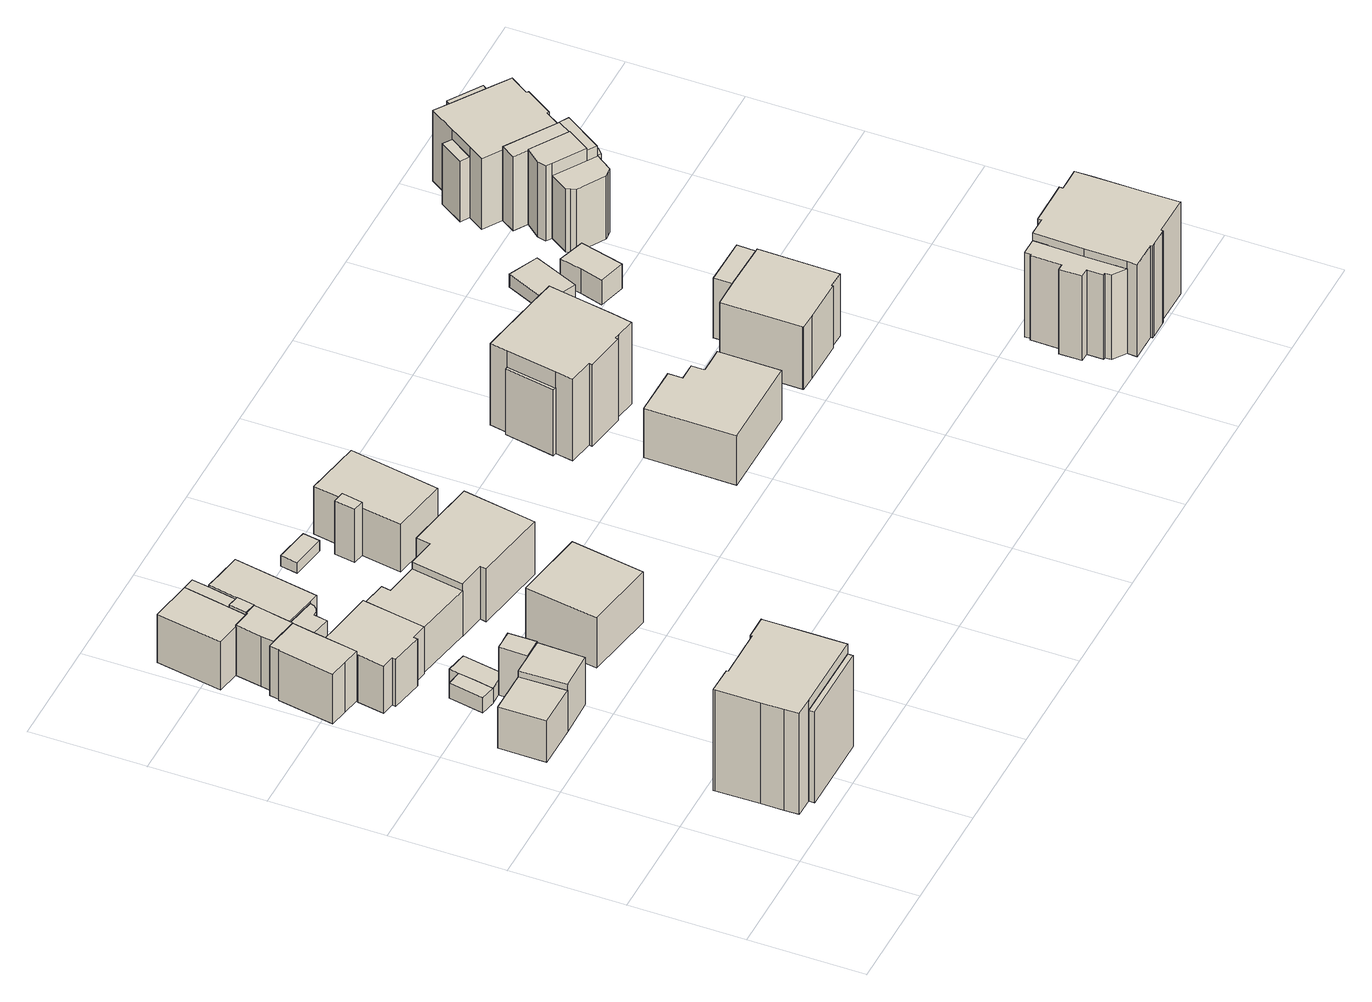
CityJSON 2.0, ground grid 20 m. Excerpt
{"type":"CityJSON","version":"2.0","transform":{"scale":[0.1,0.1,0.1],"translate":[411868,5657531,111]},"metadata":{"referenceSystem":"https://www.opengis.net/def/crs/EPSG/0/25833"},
"CityObjects":{
"building1":{"type":"Building","attributes":{"Gemeindeschluessel":14612000,"Geometrietyp2DReferenz":"3000","function":"31001_9998","roofType":"9999"},"children":["building1-1","building1-2"]},
"building1-1":{"type":"BuildingPart","attributes":{"Dachtyp_tdc":"tdcFreeFormRoof","Dachneigung":60.31,"QualitaetDacherkennung":44,"Geometrietyp2DReferenz":"3000","measuredHeight":18.76,"roofType":"5000"},"parents":["building1"],"geometry":[{"type":"Solid","lod":"1","boundaries":[[[[0,1,2,3]],[[4,5,6,7]],[[3,5,4,0]],[[2,6,5,3]],[[1,7,6,2]],[[0,4,7,1]]]]}]},
"building1-2":{"type":"BuildingPart","attributes":{"Dachtyp_tdc":"tdcGableRoof","Dachneigung":29.81,"QualitaetDacherkennung":88,"Geometrietyp2DReferenz":"3000","measuredHeight":22.57,"roofType":"3100"},"parents":["building1"],"geometry":[{"type":"Solid","lod":"1","boundaries":[[[[8,9,10,11,12,13,14,15,16,17,18,19,20,21]],[[22,23,24,25,26,27,28,29,30,31,32,33,7,6]],[[21,23,22,8]],[[20,24,23,21]],[[19,25,24,20]],[[18,26,25,19]],[[17,27,26,18]],[[16,28,27,17]],[[15,29,28,16]],[[14,30,29,15]],[[13,31,30,14]],[[12,32,31,13]],[[11,33,32,12]],[[10,7,33,11]],[[9,6,7,10]],[[8,22,6,9]]]]}]},
"building2":{"type":"Building","attributes":{"Dachtyp_tdc":"tdcHipAndGableRoof","Gemeindeschluessel":14612000,"Dachneigung":43.82,"QualitaetDacherkennung":54,"Geometrietyp2DReferenz":"3000","measuredHeight":10.26,"function":"31001_9998","roofType":"5000"},"geometry":[{"type":"Solid","lod":"1","boundaries":[[[[34,35,36,37]],[[38,39,40,41]],[[37,39,38,34]],[[36,40,39,37]],[[35,41,40,36]],[[34,38,41,35]]]]}]},
"building3":{"type":"Building","attributes":{"Gemeindeschluessel":14612000,"Geometrietyp2DReferenz":"3000","function":"31001_9998","roofType":"9999"},"children":["building3-1","building3-2"]},
"building3-1":{"type":"BuildingPart","attributes":{"Dachtyp_tdc":"tdcHipRoof","Dachneigung":12.8,"QualitaetDacherkennung":25,"Geometrietyp2DReferenz":"3000","measuredHeight":10.3,"roofType":"3200"},"parents":["building3"],"geometry":[{"type":"Solid","lod":"1","boundaries":[[[[42,43,44,45,46]],[[38,41,47,48,49]],[[46,41,38,42]],[[45,47,41,46]],[[44,48,47,45]],[[43,49,48,44]],[[42,38,49,43]]]]}]},
"building3-2":{"type":"BuildingPart","attributes":{"Dachtyp_tdc":"tdcGableRoof","Dachneigung":32.57,"QualitaetDacherkennung":71,"Geometrietyp2DReferenz":"3000","measuredHeight":10.38,"roofType":"3100"},"parents":["building3"],"geometry":[{"type":"Solid","lod":"1","boundaries":[[[[50,51,52,53,54,55,56]],[[57,47,58,59,60,61,48]],[[56,47,57,50]],[[55,58,47,56]],[[54,59,58,55]],[[53,60,59,54]],[[52,61,60,53]],[[51,48,61,52]],[[50,57,48,51]]]]}]},
"building4":{"type":"Building","attributes":{"Dachtyp_tdc":"tdcPolyFlatRoof","Gemeindeschluessel":14612000,"Dachneigung":14.85,"QualitaetDacherkennung":77,"Geometrietyp2DReferenz":"3000","measuredHeight":3.34,"function":"31001_9998","roofType":"2100"},"geometry":[{"type":"Solid","lod":"1","boundaries":[[[[62,63,64,65,66]],[[67,68,69,70,71]],[[66,68,67,62]],[[65,69,68,66]],[[64,70,69,65]],[[63,71,70,64]],[[62,67,71,63]]]]}]},
"building5":{"type":"Building","attributes":{"Gemeindeschluessel":14612000,"Geometrietyp2DReferenz":"3000","function":"31001_9998","roofType":"9999"},"children":["building5-1","building5-2","building5-3","building5-4"]},
"building5-1":{"type":"BuildingPart","attributes":{"Dachtyp_tdc":"tdcGableRoof","Dachneigung":27.1,"QualitaetDacherkennung":46,"Geometrietyp2DReferenz":"3000","measuredHeight":11.08,"roofType":"3100"},"parents":["building5"],"geometry":[{"type":"Solid","lod":"1","boundaries":[[[[72,73,74,75,76,77,78]],[[79,80,81,82,83,84,85]],[[78,80,79,72]],[[77,81,80,78]],[[76,82,81,77]],[[75,83,82,76]],[[74,84,83,75]],[[73,85,84,74]],[[72,79,85,73]]]]}]},
"building5-2":{"type":"BuildingPart","attributes":{"Dachtyp_tdc":"tdcHipAndGableRoof","Dachneigung":22.64,"QualitaetDacherkennung":20,"Geometrietyp2DReferenz":"3000","measuredHeight":10.63,"roofType":"5000"},"parents":["building5"],"geometry":[{"type":"Solid","lod":"1","boundaries":[[[[86,87,88,89,90,91,92,93,94,95]],[[96,97,98,99,100,101,102,103,104,105]],[[95,97,96,86]],[[94,98,97,95]],[[93,99,98,94]],[[92,100,99,93]],[[91,101,100,92]],[[90,102,101,91]],[[89,103,102,90]],[[88,104,103,89]],[[87,105,104,88]],[[86,96,105,87]]]]}]},
"building5-3":{"type":"BuildingPart","attributes":{"Dachtyp_tdc":"tdcGableRoof","Dachneigung":28.33,"QualitaetDacherkennung":60,"Geometrietyp2DReferenz":"3000","measuredHeight":11.31,"roofType":"3100"},"parents":["building5"],"geometry":[{"type":"Solid","lod":"1","boundaries":[[[[106,107,76,108,75,109,110]],[[111,112,113,83,114,82,115]],[[110,112,111,106]],[[109,113,112,110]],[[75,83,113,109]],[[108,114,83,75]],[[76,82,114,108]],[[107,115,82,76]],[[106,111,115,107]]]]}]},
"building5-4":{"type":"BuildingPart","attributes":{"Dachtyp_tdc":"tdcGableRoof","Dachneigung":11.26,"QualitaetDacherkennung":40,"Geometrietyp2DReferenz":"3000","measuredHeight":10.6,"roofType":"3100"},"parents":["building5"],"geometry":[{"type":"Solid","lod":"1","boundaries":[[[[116,117,118,119,120,121,122,123]],[[84,124,125,102,101,126,79,85]],[[123,124,84,116]],[[122,125,124,123]],[[121,102,125,122]],[[120,101,102,121]],[[119,126,101,120]],[[118,79,126,119]],[[117,85,79,118]],[[116,84,85,117]]]]}]},
"building6":{"type":"Building","attributes":{"Gemeindeschluessel":14612000,"Geometrietyp2DReferenz":"3000","function":"31001_9998","roofType":"9999"},"children":["building6-1","building6-2"]},
"building6-1":{"type":"BuildingPart","attributes":{"Dachtyp_tdc":"tdcPolyFlatRoof","Dachneigung":24.26,"QualitaetDacherkennung":38,"Geometrietyp2DReferenz":"3000","measuredHeight":7.41,"roofType":"2100"},"parents":["building6"],"geometry":[{"type":"Solid","lod":"1","boundaries":[[[[127,128,129,130]],[[131,132,133,134]],[[130,132,131,127]],[[129,133,132,130]],[[128,134,133,129]],[[127,131,134,128]]]]}]},
"building6-2":{"type":"BuildingPart","attributes":{"Dachtyp_tdc":"tdcGableRoof","Dachneigung":28.75,"QualitaetDacherkennung":49,"Geometrietyp2DReferenz":"3000","measuredHeight":11.47,"roofType":"3100"},"parents":["building6"],"geometry":[{"type":"Solid","lod":"1","boundaries":[[[[135,136,137,138,139,140,141,142,143,144,145,146,147]],[[132,148,149,150,151,152,153,154,155,156,157,158,133]],[[147,148,132,135]],[[146,149,148,147]],[[145,150,149,146]],[[144,151,150,145]],[[143,152,151,144]],[[142,153,152,143]],[[141,154,153,142]],[[140,155,154,141]],[[139,156,155,140]],[[138,157,156,139]],[[137,158,157,138]],[[136,133,158,137]],[[135,132,133,136]]]]}]},
"building7":{"type":"Building","attributes":{"Dachtyp_tdc":"tdcPolyFlatRoof","Gemeindeschluessel":14612000,"Dachneigung":8.28,"QualitaetDacherkennung":65,"Geometrietyp2DReferenz":"3000","measuredHeight":3.18,"function":"31001_9998","roofType":"2100"},"geometry":[{"type":"Solid","lod":"1","boundaries":[[[[63,159,160,161,162,65,64]],[[163,164,165,166,167,168,169]],[[64,164,163,63]],[[65,165,164,64]],[[162,166,165,65]],[[161,167,166,162]],[[160,168,167,161]],[[159,169,168,160]],[[63,163,169,159]]]]}]},
"building8":{"type":"Building","attributes":{"Dachtyp_tdc":"tdcPolyFlatRoof","Gemeindeschluessel":14612000,"Dachneigung":0,"QualitaetDacherkennung":19,"Geometrietyp2DReferenz":"3000","measuredHeight":9.88,"function":"31001_9998","roofType":"1000"},"geometry":[{"type":"Solid","lod":"1","boundaries":[[[[170,171,172,173]],[[174,175,176,177]],[[173,175,174,170]],[[172,176,175,173]],[[171,177,176,172]],[[170,174,177,171]]]]}]},
"building9":{"type":"Building","attributes":{"Gemeindeschluessel":14612000,"Geometrietyp2DReferenz":"3000","function":"31001_9998","roofType":"9999"},"children":["building9-1","building9-2"]},
"building9-1":{"type":"BuildingPart","attributes":{"Dachtyp_tdc":"tdcPolyFlatRoof","Dachneigung":4.35,"QualitaetDacherkennung":44,"Geometrietyp2DReferenz":"3000","measuredHeight":10.01,"roofType":"2100"},"parents":["building9"],"geometry":[{"type":"Solid","lod":"1","boundaries":[[[[178,179,180,181,182,183,184,185]],[[186,187,188,134,189,190,191,192]],[[185,187,186,178]],[[184,188,187,185]],[[183,134,188,184]],[[182,189,134,183]],[[181,190,189,182]],[[180,191,190,181]],[[179,192,191,180]],[[178,186,192,179]]]]}]},
"building9-2":{"type":"BuildingPart","attributes":{"Dachtyp_tdc":"tdcPolyFlatRoof","Dachneigung":12.24,"QualitaetDacherkennung":68,"Geometrietyp2DReferenz":"3000","measuredHeight":11,"roofType":"2100"},"parents":["building9"],"geometry":[{"type":"Solid","lod":"1","boundaries":[[[[193,194,195,196,197,198,123,199]],[[190,189,200,201,202,203,204,205]],[[199,189,190,193]],[[123,200,189,199]],[[198,201,200,123]],[[197,202,201,198]],[[196,203,202,197]],[[195,204,203,196]],[[194,205,204,195]],[[193,190,205,194]]]]}]},
"building10":{"type":"Building","attributes":{"Dachtyp_tdc":"tdcFreeFormRoof","Gemeindeschluessel":14612000,"Dachneigung":17.19,"QualitaetDacherkennung":26,"Geometrietyp2DReferenz":"3000","measuredHeight":10.74,"function":"31001_9998","roofType":"5000"},"geometry":[{"type":"Solid","lod":"1","boundaries":[[[[206,207,208,209,210,211]],[[212,213,214,215,216,217]],[[211,213,212,206]],[[210,214,213,211]],[[209,215,214,210]],[[208,216,215,209]],[[207,217,216,208]],[[206,212,217,207]]]]}]},
"building11":{"type":"Building","attributes":{"Dachtyp_tdc":"tdcHipAndGableRoof","Gemeindeschluessel":14612000,"Dachneigung":32.74,"QualitaetDacherkennung":34,"Geometrietyp2DReferenz":"3000","measuredHeight":12.47,"function":"31001_9998","roofType":"5000"},"geometry":[{"type":"Solid","lod":"1","boundaries":[[[[218,219,220,221]],[[222,223,224,225]],[[221,223,222,218]],[[220,224,223,221]],[[219,225,224,220]],[[218,222,225,219]]]]}]},
"building12":{"type":"Building","attributes":{"Dachtyp_tdc":"tdcFreeFormRoof","Gemeindeschluessel":14612000,"Dachneigung":39.99,"QualitaetDacherkennung":39,"Geometrietyp2DReferenz":"3000","measuredHeight":13.33,"function":"31001_9998","roofType":"5000"},"geometry":[{"type":"Solid","lod":"1","boundaries":[[[[226,227,228,229,230,231,232,233]],[[234,235,236,237,238,239,240,241]],[[233,235,234,226]],[[232,236,235,233]],[[231,237,236,232]],[[230,238,237,231]],[[229,239,238,230]],[[228,240,239,229]],[[227,241,240,228]],[[226,234,241,227]]]]}]},
"building13":{"type":"Building","attributes":{"Dachtyp_tdc":"tdcPolyFlatRoof","Gemeindeschluessel":14612000,"Dachneigung":0,"QualitaetDacherkennung":59,"Geometrietyp2DReferenz":"3000","measuredHeight":2.14,"function":"31001_9998","roofType":"1000"},"geometry":[{"type":"Solid","lod":"1","boundaries":[[[[242,243,244,245,246]],[[247,248,249,250,251]],[[246,248,247,242]],[[245,249,248,246]],[[244,250,249,245]],[[243,251,250,244]],[[242,247,251,243]]]]}]},
"building14":{"type":"Building","attributes":{"Gemeindeschluessel":14612000,"Geometrietyp2DReferenz":"3000","function":"31001_9998","roofType":"9999"},"children":["building14-1","building14-2"]},
"building14-1":{"type":"BuildingPart","attributes":{"Dachtyp_tdc":"tdcGableRoof","Dachneigung":34.55,"QualitaetDacherkennung":61,"Geometrietyp2DReferenz":"3000","measuredHeight":11.45,"roofType":"3100"},"parents":["building14"],"geometry":[{"type":"Solid","lod":"1","boundaries":[[[[252,253,254,255]],[[256,257,258,259]],[[255,257,256,252]],[[254,258,257,255]],[[253,259,258,254]],[[252,256,259,253]]]]}]},
"building14-2":{"type":"BuildingPart","attributes":{"Dachtyp_tdc":"tdcGableRoof","Dachneigung":36.43,"QualitaetDacherkennung":38,"Geometrietyp2DReferenz":"3000","measuredHeight":11.54,"roofType":"3100"},"parents":["building14"],"geometry":[{"type":"Solid","lod":"1","boundaries":[[[[260,261,262,263,264,265]],[[259,266,267,268,269,256]],[[265,266,259,260]],[[264,267,266,265]],[[263,268,267,264]],[[262,269,268,263]],[[261,256,269,262]],[[260,259,256,261]]]]}]},
"building15":{"type":"Building","attributes":{"Dachtyp_tdc":"tdcFreeFormRoof","Gemeindeschluessel":14612000,"Dachneigung":4.42,"QualitaetDacherkennung":44,"Geometrietyp2DReferenz":"3000","measuredHeight":11.82,"function":"31001_9998","roofType":"5000"},"geometry":[{"type":"Solid","lod":"1","boundaries":[[[[270,271,272,273,274,275,276,277]],[[278,279,280,281,282,283,284,285]],[[277,279,278,270]],[[276,280,279,277]],[[275,281,280,276]],[[274,282,281,275]],[[273,283,282,274]],[[272,284,283,273]],[[271,285,284,272]],[[270,278,285,271]]]]}]},
"building16":{"type":"Building","attributes":{"Gemeindeschluessel":14612000,"Geometrietyp2DReferenz":"3000","function":"31001_9998","roofType":"9999"},"children":["building16-1","building16-2","building16-3"]},
"building16-1":{"type":"BuildingPart","attributes":{"Dachtyp_tdc":"tdcTentRoof","Dachneigung":32.8,"QualitaetDacherkennung":77,"Geometrietyp2DReferenz":"3000","measuredHeight":19.02,"roofType":"3500"},"parents":["building16"],"geometry":[{"type":"Solid","lod":"1","boundaries":[[[[286,287,288,289,290,291,292,293,294,295,296,297,298,299]],[[300,301,302,303,304,305,306,307,308,309,310,311,312,313]],[[298,301,300,299]],[[297,302,301,298]],[[296,303,302,297]],[[295,304,303,296]],[[294,305,304,295]],[[293,306,305,294]],[[292,307,306,293]],[[291,308,307,292]],[[290,309,308,291]],[[289,310,309,290]],[[288,311,310,289]],[[287,312,311,288]],[[286,313,312,287]],[[299,300,313,286]]]]}]},
"building16-2":{"type":"BuildingPart","attributes":{"Dachtyp_tdc":"tdcFreeFormRoof","Dachneigung":58.23,"QualitaetDacherkennung":24,"Geometrietyp2DReferenz":"3000","measuredHeight":12.83,"roofType":"5000"},"parents":["building16"],"geometry":[{"type":"Solid","lod":"1","boundaries":[[[[314,315,316,317]],[[300,318,319,301]],[[317,318,300,314]],[[316,319,318,317]],[[315,301,319,316]],[[314,300,301,315]]]]}]},
"building16-3":{"type":"BuildingPart","attributes":{"Dachtyp_tdc":"tdcFreeFormRoof","Dachneigung":79.25,"QualitaetDacherkennung":30,"Geometrietyp2DReferenz":"3000","measuredHeight":14.05,"roofType":"5000"},"parents":["building16"],"geometry":[{"type":"Solid","lod":"1","boundaries":[[[[320,321,322,323]],[[324,325,310,309]],[[323,325,324,320]],[[322,310,325,323]],[[321,309,310,322]],[[320,324,309,321]]]]}]},
"building17":{"type":"Building","attributes":{"Gemeindeschluessel":14612000,"Geometrietyp2DReferenz":"3000","function":"31001_9998","roofType":"9999"},"children":["building17-1","building17-2"]},
"building17-1":{"type":"BuildingPart","attributes":{"Dachtyp_tdc":"tdcCutTentRoof","Dachneigung":26.61,"QualitaetDacherkennung":87,"Geometrietyp2DReferenz":"3000","measuredHeight":13.89,"roofType":"9999"},"parents":["building17"],"geometry":[{"type":"Solid","lod":"1","boundaries":[[[[326,327,328,329,330,331,332,333,334]],[[335,336,337,338,339,340,341,342,343]],[[334,336,335,326]],[[333,337,336,334]],[[332,338,337,333]],[[331,339,338,332]],[[330,340,339,331]],[[329,341,340,330]],[[328,342,341,329]],[[327,343,342,328]],[[326,335,343,327]]]]}]},
"building17-2":{"type":"BuildingPart","attributes":{"Dachtyp_tdc":"tdcPolyFlatRoof","Dachneigung":24.16,"QualitaetDacherkennung":60,"Geometrietyp2DReferenz":"3000","measuredHeight":12.78,"roofType":"2100"},"parents":["building17"],"geometry":[{"type":"Solid","lod":"1","boundaries":[[[[344,345,346,347]],[[335,348,349,336]],[[347,348,335,344]],[[346,349,348,347]],[[345,336,349,346]],[[344,335,336,345]]]]}]},
"building18":{"type":"Building","attributes":{"Dachtyp_tdc":"tdcPolyFlatRoof","Gemeindeschluessel":14612000,"Dachneigung":6.11,"QualitaetDacherkennung":85,"Geometrietyp2DReferenz":"3000","measuredHeight":2.96,"function":"31001_9998","roofType":"2100"},"geometry":[{"type":"Solid","lod":"1","boundaries":[[[[350,351,352,353]],[[354,355,356,357]],[[353,355,354,350]],[[352,356,355,353]],[[351,357,356,352]],[[350,354,357,351]]]]}]},
"building19":{"type":"Building","attributes":{"Dachtyp_tdc":"tdcPolyFlatRoof","Gemeindeschluessel":14612000,"Dachneigung":3.7,"QualitaetDacherkennung":64,"Geometrietyp2DReferenz":"3000","measuredHeight":5.03,"function":"31001_9998","roofType":"2100"},"geometry":[{"type":"Solid","lod":"1","boundaries":[[[[358,359,360,361,362]],[[363,364,365,366,367]],[[362,364,363,358]],[[361,365,364,362]],[[360,366,365,361]],[[359,367,366,360]],[[358,363,367,359]]]]}]},
"building20":{"type":"Building","attributes":{"Gemeindeschluessel":14612000,"Geometrietyp2DReferenz":"3000","function":"31001_9998","roofType":"9999"},"children":["building20-1","building20-2","building20-3"]},
"building20-1":{"type":"BuildingPart","attributes":{"Dachtyp_tdc":"tdcFreeFormRoof","Dachneigung":62.79,"QualitaetDacherkennung":12,"Geometrietyp2DReferenz":"3000","measuredHeight":14.65,"roofType":"5000"},"parents":["building20"],"geometry":[{"type":"Solid","lod":"1","boundaries":[[[[368,369,370,371,372,373,374]],[[375,376,377,378,379,380,381]],[[373,376,375,374]],[[372,377,376,373]],[[371,378,377,372]],[[370,379,378,371]],[[369,380,379,370]],[[368,381,380,369]],[[374,375,381,368]]]]}]},
"building20-2":{"type":"BuildingPart","attributes":{"Dachtyp_tdc":"tdcPolyFlatRoof","Dachneigung":43.39,"QualitaetDacherkennung":40,"Geometrietyp2DReferenz":"3000","measuredHeight":20.65,"roofType":"2100"},"parents":["building20"],"geometry":[{"type":"Solid","lod":"1","boundaries":[[[[382,383,384,385,386,387,388,389,390,391,392,393,394]],[[395,396,397,398,399,400,401,402,403,404,405,406,407]],[[394,396,395,382]],[[393,397,396,394]],[[392,398,397,393]],[[391,399,398,392]],[[390,400,399,391]],[[389,401,400,390]],[[388,402,401,389]],[[387,403,402,388]],[[386,404,403,387]],[[385,405,404,386]],[[384,406,405,385]],[[383,407,406,384]],[[382,395,407,383]]]]}]},
"building20-3":{"type":"BuildingPart","attributes":{"Dachtyp_tdc":"tdcHipAndGableRoof","Dachneigung":38.21,"QualitaetDacherkennung":58,"Geometrietyp2DReferenz":"3000","measuredHeight":22.18,"roofType":"5000"},"parents":["building20"],"geometry":[{"type":"Solid","lod":"1","boundaries":[[[[408,409,410,411,412,413,414,415,416,417,418,419,420,421,422,423,424,425,426]],[[427,428,429,430,431,401,432,400,399,433,434,435,436,376,375,437,438,439,440]],[[426,428,427,408]],[[425,429,428,426]],[[424,430,429,425]],[[423,431,430,424]],[[422,401,431,423]],[[421,432,401,422]],[[420,400,432,421]],[[419,399,400,420]],[[418,433,399,419]],[[417,434,433,418]],[[416,435,434,417]],[[415,436,435,416]],[[414,376,436,415]],[[413,375,376,414]],[[412,437,375,413]],[[411,438,437,412]],[[410,439,438,411]],[[409,440,439,410]],[[408,427,440,409]]]]}]},
"building21":{"type":"Building","attributes":{"Gemeindeschluessel":14612000,"Geometrietyp2DReferenz":"3000","function":"31001_9998","roofType":"9999"},"children":["building21-1","building21-2","building21-3","building21-4","building21-5","building21-6","building21-7"]},
"building21-1":{"type":"BuildingPart","attributes":{"Dachtyp_tdc":"tdcPolyFlatRoof","Dachneigung":0,"QualitaetDacherkennung":41,"Geometrietyp2DReferenz":"3000","measuredHeight":12.18,"roofType":"1000"},"parents":["building21"],"geometry":[{"type":"Solid","lod":"1","boundaries":[[[[441,442,443,444]],[[445,446,447,448]],[[444,446,445,441]],[[443,447,446,444]],[[442,448,447,443]],[[441,445,448,442]]]]}]},
"building21-2":{"type":"BuildingPart","attributes":{"Dachtyp_tdc":"tdcPolyFlatRoof","Dachneigung":44.79,"QualitaetDacherkennung":56,"Geometrietyp2DReferenz":"3000","measuredHeight":17.45,"roofType":"2100"},"parents":["building21"],"geometry":[{"type":"Solid","lod":"1","boundaries":[[[[449,450,451,452,453,454]],[[455,456,457,458,459,460]],[[454,456,455,449]],[[453,457,456,454]],[[452,458,457,453]],[[451,459,458,452]],[[450,460,459,451]],[[449,455,460,450]]]]}]},
"building21-3":{"type":"BuildingPart","attributes":{"Dachtyp_tdc":"tdcGableRoof","Dachneigung":43.27,"QualitaetDacherkennung":40,"Geometrietyp2DReferenz":"3000","measuredHeight":16.8,"roofType":"3100"},"parents":["building21"],"geometry":[{"type":"Solid","lod":"1","boundaries":[[[[461,462,463,464,465,466,467]],[[468,459,469,470,471,472,473]],[[467,459,468,461]],[[466,469,459,467]],[[465,470,469,466]],[[464,471,470,465]],[[463,472,471,464]],[[462,473,472,463]],[[461,468,473,462]]]]}]},
"building21-4":{"type":"BuildingPart","attributes":{"Dachtyp_tdc":"tdcFreeFormRoof","Dachneigung":38.77,"QualitaetDacherkennung":42,"Geometrietyp2DReferenz":"3000","measuredHeight":13.95,"roofType":"5000"},"parents":["building21"],"geometry":[{"type":"Solid","lod":"1","boundaries":[[[[474,475,476,477,478,479,480,481,482,483,484,485,486,487,488,489]],[[490,491,460,459,468,473,492,493,494,495,496,497,498,499,500,501]],[[489,491,490,474]],[[488,460,491,489]],[[487,459,460,488]],[[486,468,459,487]],[[485,473,468,486]],[[484,492,473,485]],[[483,493,492,484]],[[482,494,493,483]],[[481,495,494,482]],[[480,496,495,481]],[[479,497,496,480]],[[478,498,497,479]],[[477,499,498,478]],[[476,500,499,477]],[[475,501,500,476]],[[474,490,501,475]]]]}]},
"building21-5":{"type":"BuildingPart","attributes":{"Dachtyp_tdc":"tdcPolyFlatRoof","Dachneigung":0,"QualitaetDacherkennung":6,"Geometrietyp2DReferenz":"3000","measuredHeight":12.78,"roofType":"1000"},"parents":["building21"],"geometry":[{"type":"Solid","lod":"1","boundaries":[[[[502,503,504,505,506,507]],[[508,509,510,511,512,513]],[[507,509,508,502]],[[506,510,509,507]],[[505,511,510,506]],[[504,512,511,505]],[[503,513,512,504]],[[502,508,513,503]]]]}]},
"building21-6":{"type":"BuildingPart","attributes":{"Dachtyp_tdc":"tdcGableRoof","Dachneigung":11.03,"QualitaetDacherkennung":23,"Geometrietyp2DReferenz":"3000","measuredHeight":15.57,"roofType":"3100"},"parents":["building21"],"geometry":[{"type":"Solid","lod":"1","boundaries":[[[[514,515,516,517]],[[518,519,520,458]],[[517,519,518,514]],[[516,520,519,517]],[[515,458,520,516]],[[514,518,458,515]]]]}]},
"building21-7":{"type":"BuildingPart","attributes":{"Dachtyp_tdc":"tdcCutTentRoof","Dachneigung":27.23,"QualitaetDacherkennung":71,"Geometrietyp2DReferenz":"3000","measuredHeight":15.46,"roofType":"9999"},"parents":["building21"],"geometry":[{"type":"Solid","lod":"1","boundaries":[[[[521,522,523,524,525,526,527,528,529,530,531,532,533,534]],[[445,448,535,511,510,536,537,538,539,540,470,520,519,541]],[[533,448,445,534]],[[532,535,448,533]],[[531,511,535,532]],[[530,510,511,531]],[[529,536,510,530]],[[528,537,536,529]],[[527,538,537,528]],[[526,539,538,527]],[[525,540,539,526]],[[524,470,540,525]],[[523,520,470,524]],[[522,519,520,523]],[[521,541,519,522]],[[534,445,541,521]]]]}]}
},
"vertices":[
[275,33,195],[275,42,195],[131,43,195],[131,33,195],[275,33,12],[131,33,12],[131,43,12],[275,42,12],
[97,44,215],[131,43,215],[275,42,215],[275,108,215],[275,182,215],[275,186,215],[233,186,215],[233,183,215],[143,183,215],[143,186,215],[95,187,215],[95,183,215],[96,108,215],[96,69,215],[97,44,12],[96,69,12],[96,108,12],[95,183,12],[95,187,12],[143,186,12],[143,183,12],[233,183,12],[233,186,12],[275,186,12],[275,182,12],[275,108,12],
[130,445,95],[129,527,95],[52,527,95],[52,445,95],[130,445,12],[52,445,12],[52,527,12],[129,527,12],
[130,445,107],[199,446,107],[201,527,107],[165,527,107],[129,527,107],[165,527,12],[201,527,12],[199,446,12],
[184,527,109],[201,527,109],[201,576,109],[184,576,109],[183,576,109],[166,576,109],[165,527,109],[184,527,12],[166,576,12],[183,576,12],[184,576,12],[201,576,12],
[118,581,42],[145,576,42],[151,608,42],[156,638,42],[129,642,42],[118,581,12],[129,642,12],[156,638,12],[151,608,12],[145,576,12],
[48,962,107],[80,957,107],[80,959,107],[86,990,107],[101,1071,107],[27,1084,107],[7,969,107],[48,962,10],[7,969,10],[27,1084,10],[101,1071,10],[86,990,10],[80,959,10],[80,957,10],
[36,775,110],[68,769,110],[81,847,110],[88,884,110],[88,885,110],[36,894,110],[26,896,110],[23,879,110],[21,879,110],[4,781,110],[36,775,10],[4,781,10],[21,879,10],[23,879,10],[26,896,10],[36,894,10],[88,885,10],[88,884,10],[81,847,10],[68,769,10],
[117,1038,107],[122,1068,107],[90,1012,107],[107,986,107],[111,1008,107],[117,1038,10],[111,1008,10],[107,986,10],[90,1012,10],[122,1068,10],
[80,959,111],[80,957,111],[48,962,111],[40,916,111],[36,894,111],[88,885,111],[92,907,111],[102,955,111],[102,955,10],[92,907,10],[40,916,10],
[111,842,79],[81,847,79],[78,830,79],[108,824,79],[111,842,9],[108,824,9],[78,830,9],[81,847,9],
[108,824,104],[78,830,104],[68,769,104],[67,766,104],[59,720,104],[82,716,104],[81,710,104],[138,699,104],[139,706,104],[168,701,104],[176,747,104],[186,807,104],[187,811,104],[187,811,9],[186,807,9],[176,747,9],[168,701,9],[139,706,9],[138,699,9],[81,710,9],[82,716,9],[59,720,9],[67,766,9],[68,769,9],
[166,576,42],[183,576,42],[196,648,42],[159,655,42],[145,576,13],[151,608,13],[156,638,13],[159,655,13],[196,648,13],[183,576,13],[166,576,13],
[107,986,112],[86,990,112],[80,959,112],[102,955,112],[107,986,13],[102,955,13],[80,959,13],[86,990,13],
[129,864,108],[136,868,108],[141,873,108],[143,880,108],[89,890,108],[81,847,108],[117,840,108],[121,864,108],[129,864,9],[121,864,9],[117,840,9],[89,890,9],[143,880,9],[141,873,9],[136,868,9],
[143,880,111],[161,877,111],[188,1025,111],[142,1033,111],[117,1038,111],[107,986,111],[89,890,111],[102,955,9],[107,986,9],[117,1038,9],[142,1033,9],[188,1025,9],[161,877,9],
[286,773,103],[226,783,103],[229,799,103],[186,807,103],[168,701,103],[270,682,103],[286,773,12],[270,682,12],[168,701,12],[186,807,12],[229,799,12],[226,783,12],
[284,465,113],[411,443,113],[432,571,113],[305,592,113],[284,465,12],[305,592,12],[432,571,12],[411,443,12],
[270,682,117],[318,674,117],[316,663,117],[447,640,117],[469,768,117],[339,790,117],[335,765,117],[286,773,117],[270,682,11],[286,773,11],[335,765,11],[339,790,11],[469,768,11],[447,640,11],[316,663,11],[318,674,11],
[304,973,31],[365,963,31],[370,992,31],[366,993,31],[309,1003,31],[304,973,10],[309,1003,10],[366,993,10],[370,992,10],[365,963,10],
[382,899,117],[389,936,117],[368,939,117],[362,903,117],[382,899,10],[362,903,10],[368,939,10],[389,936,10],
[389,936,106],[382,899,106],[370,830,106],[470,812,106],[498,969,106],[398,987,106],[398,987,10],[498,969,10],[470,812,10],[370,830,10],
[760,442,112],[928,441,112],[929,549,112],[882,549,112],[882,572,112],[851,572,112],[851,597,112],[762,598,112],[760,442,13],[762,598,13],[851,597,13],[851,572,13],[882,572,13],[882,549,13],[929,549,13],[928,441,13],
[897,815,176],[860,822,176],[738,843,176],[732,812,176],[717,725,176],[712,694,176],[756,686,176],[755,681,176],[826,669,176],[827,674,176],[835,672,176],[870,666,176],[877,701,176],[891,781,176],[891,781,12],[877,701,12],[870,666,12],[835,672,12],[827,674,12],[826,669,12],[755,681,12],[756,686,12],[712,694,12],[717,725,12],[732,812,12],[738,843,12],[860,822,12],[897,815,12],
[891,781,134],[877,701,134],[892,698,134],[906,779,134],[906,779,12],[892,698,12],
[711,726,144],[717,725,144],[732,812,144],[727,813,144],[711,726,12],[727,813,12],
[1063,581,136],[1010,581,136],[1008,442,136],[1008,440,136],[1038,439,136],[1115,438,136],[1115,441,136],[1145,440,136],[1147,579,136],[1063,581,11],[1147,579,11],[1145,440,11],[1115,441,11],[1115,438,11],[1038,439,11],[1008,440,11],[1008,442,11],[1010,581,11],
[1063,581,131],[1147,579,131],[1148,614,131],[1063,615,131],[1063,615,11],[1148,614,11],
[1042,946,40],[1007,867,40],[1060,844,40],[1094,923,40],[1042,946,14],[1094,923,14],[1060,844,14],[1007,867,14],
[1066,803,58],[1114,790,58],[1134,866,58],[1087,881,58],[1078,842,58],[1066,803,9],[1078,842,9],[1087,881,9],[1134,866,9],[1114,790,9],
[1448,72,149],[1449,114,149],[1454,114,149],[1465,114,149],[1465,153,149],[1443,153,149],[1443,72,149],[1443,72,13],[1443,153,13],[1465,153,13],[1465,114,13],[1454,114,13],[1449,114,13],[1448,72,13],
[1251,117,183],[1240,117,183],[1240,78,183],[1256,78,183],[1256,49,183],[1259,49,183],[1261,38,183],[1283,22,183],[1285,181,183],[1319,181,183],[1255,181,183],[1255,170,183],[1252,170,183],[1251,117,13],[1252,170,13],[1255,170,13],[1255,181,13],[1319,181,13],[1285,181,13],[1283,22,13],[1261,38,13],[1259,49,13],[1256,49,13],[1256,78,13],[1240,78,13],[1240,117,13],
[1367,1,198],[1371,1,198],[1371,4,198],[1443,4,198],[1443,8,198],[1443,72,198],[1443,153,198],[1443,181,198],[1400,181,198],[1400,187,198],[1319,187,198],[1319,181,198],[1285,181,198],[1283,94,198],[1283,22,198],[1282,5,198],[1332,5,198],[1332,1,198],[1337,1,198],[1367,1,13],[1337,1,13],[1332,1,13],[1332,5,13],[1282,5,13],[1283,94,13],[1319,187,13],[1400,187,13],[1400,181,13],[1443,181,13],[1443,8,13],[1443,4,13],[1371,4,13],[1371,1,13],
[1172,1070,130],[1199,1111,130],[1184,1121,130],[1157,1079,130],[1172,1070,8],[1157,1079,8],[1184,1121,8],[1199,1111,8],
[1169,942,159],[1179,935,159],[1232,901,159],[1258,941,159],[1194,982,159],[1173,957,159],[1169,942,8],[1173,957,8],[1194,982,8],[1258,941,8],[1232,901,8],[1179,935,8],
[1248,891,155],[1270,925,155],[1271,926,155],[1291,957,155],[1275,967,155],[1255,936,155],[1232,901,155],[1248,891,8],[1255,936,8],[1275,967,8],[1291,957,8],[1271,926,8],[1270,925,8],
[1161,897,135],[1164,888,135],[1211,859,135],[1220,860,135],[1228,861,135],[1249,891,135],[1255,887,135],[1258,890,135],[1264,895,135],[1273,909,135],[1277,920,135],[1270,925,135],[1248,891,135],[1232,901,135],[1179,935,135],[1158,903,135],[1161,897,8],[1158,903,8],[1277,920,8],[1273,909,8],[1264,895,8],[1258,890,8],[1255,887,8],[1249,891,8],[1228,861,8],[1220,860,8],[1211,859,8],[1164,888,8],
[1327,1116,136],[1272,1152,136],[1262,1138,136],[1260,1134,136],[1315,1097,136],[1317,1101,136],[1327,1116,8],[1317,1101,8],[1315,1097,8],[1260,1134,8],[1262,1138,8],[1272,1152,8],
[1171,997,157],[1258,941,157],[1273,965,157],[1186,1021,157],[1171,997,8],[1186,1021,8],[1273,965,8],
[1154,1042,150],[1186,1021,150],[1273,965,150],[1275,967,150],[1293,995,150],[1296,992,150],[1327,1040,150],[1324,1043,150],[1346,1076,150],[1315,1097,150],[1260,1134,150],[1228,1156,150],[1199,1111,150],[1172,1070,150],[1228,1156,8],[1346,1076,8],[1324,1043,8],[1327,1040,8],[1296,992,8],[1293,995,8],[1154,1042,8]
]}
